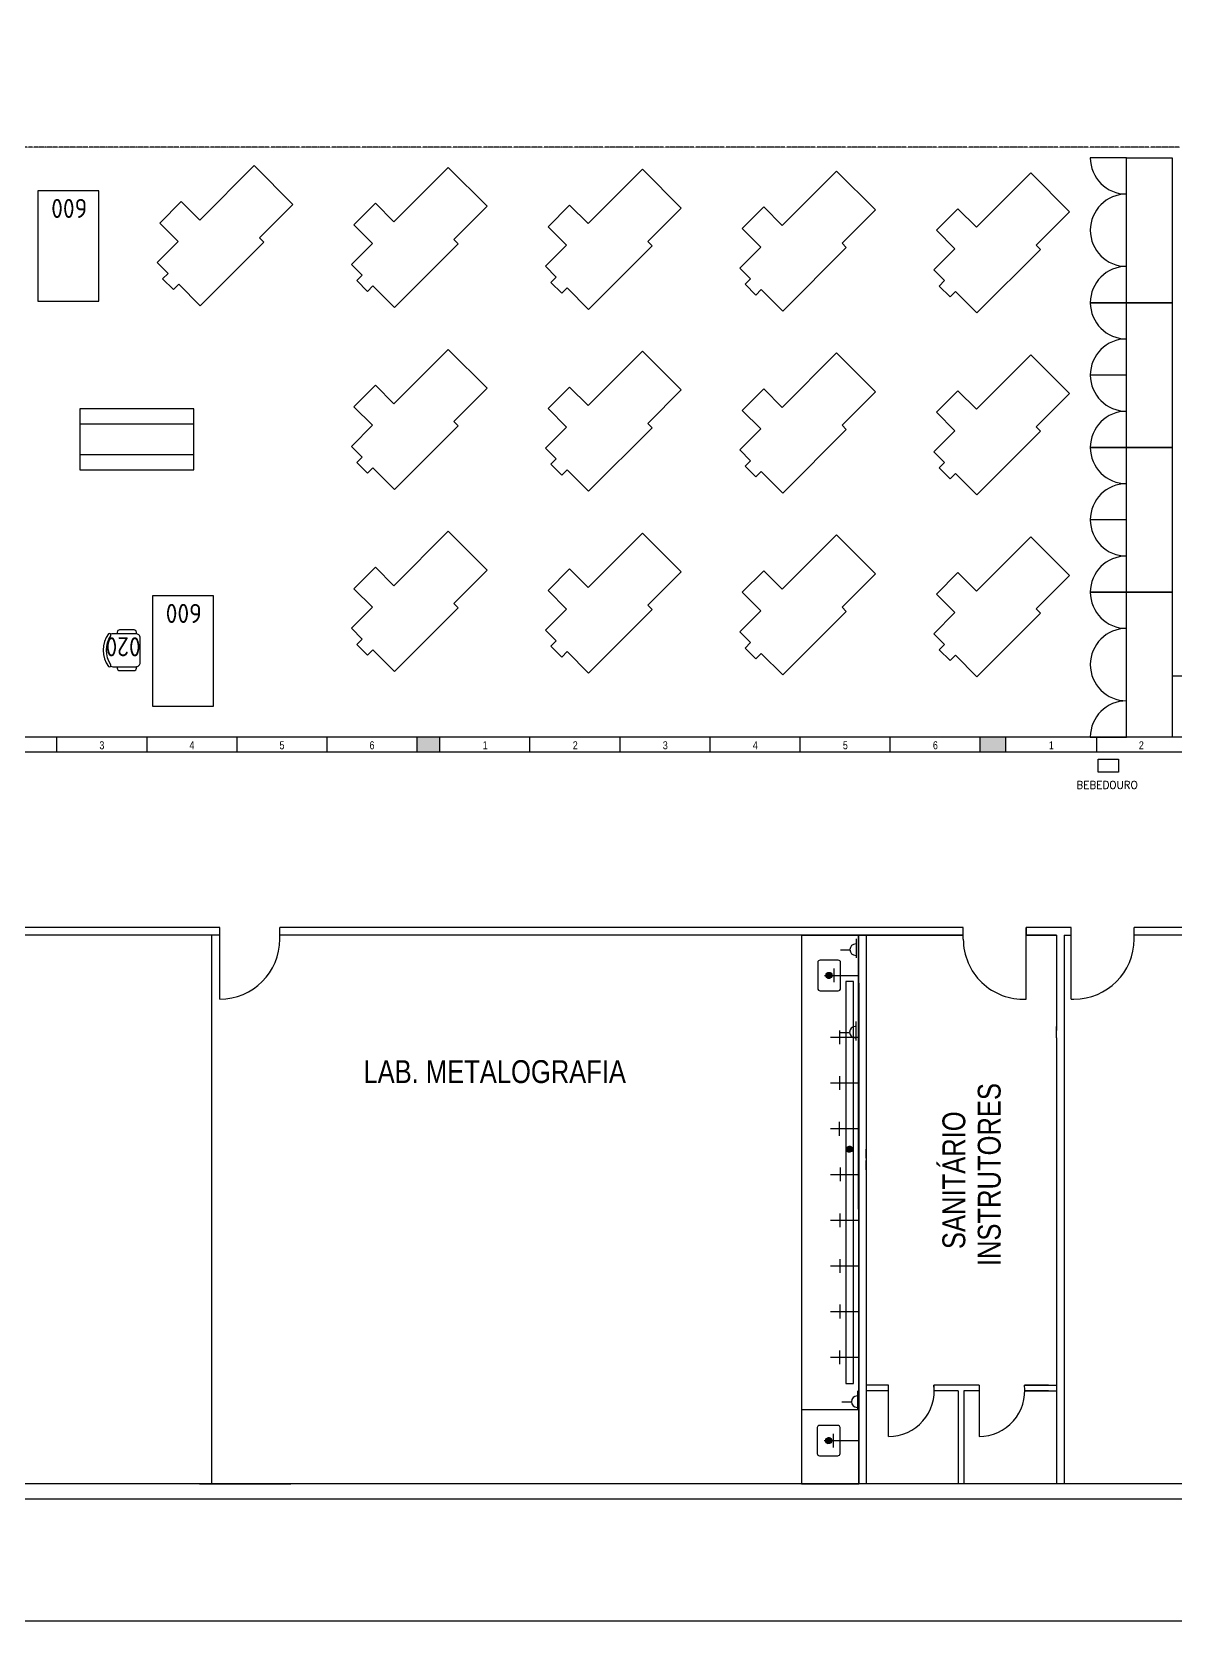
# Model space of a CAD drawing. Header units: millimetres. Extents: x 18768 to 1484868, y -11027 to 520152.
# Drawn here: x 716804 to 731816, y 136941 to 157799 of the extents above; entities that cross this region are included whole.
import ezdxf
from ezdxf.enums import TextEntityAlignment as Align

# ---------------------------------------------------------------- set-up
doc = ezdxf.new("R2010")
doc.units = ezdxf.units.MM
doc.linetypes.add('DIVIDE', pattern=[2.15, 1.5, -0.2, 0.05, -0.15, 0.05, -0.2])
for name, color, linetype in [('018', 4, 'Continuous'), ('8-TEXTO-DETALHES', 6, 'Continuous'), ('L025-CONTORNO', 7, 'Continuous'), ('L025-IMAGIN', 1, 'DIVIDE'), ('L025-IMPLANTAÇÃO', 1, 'Continuous'), ('L025-TEXTO', 7, 'Continuous'), ('L035-ARRANJO-ADQUIRIR', 102, 'Continuous'), ('L035-TEXTO', 40, 'Continuous'), ('PAREDES', 7, 'Continuous')]:
    doc.layers.add(name, color=color, linetype=linetype)
doc.layers.add('L035-DEMOLIÇÃO', color=40, linetype='Continuous', plot=False)
doc.styles.add('ISO-CP--25', font='isocp.shx', dxfattribs={"height": 250})
doc.styles.add('ROMANS', font='romans', dxfattribs={"width": 0.8, "height": 300})
doc.styles.get("Standard").update_dxf_attribs({"font": 'arial.ttf'})

# ---------------------------------------------------------------- blocks, each defined once
blk = doc.blocks.new('BL_SENAI_id9320210400')
at = {"layer": 'L035-ARRANJO-ADQUIRIR', "color": 0}
for points in [[(-690, 550, -0.290756), (-310, 550, 0.829608), (-284, 579, 0.333333), (-716, 579, 0.829608), (-690, 550)], [(-717, 464), (-737, 464, 0.414214), (-767, 434), (-767, 244, 0.414214), (-737, 214), (-717, 214)], [(-710, 550, 0.129448), (-717, 523), (-717, 219, 0.414214), (-663, 164), (-338, 164, 0.414214), (-284, 219), (-284, 525, 0.120944), (-290, 550)], [(-284, 214), (-264, 214, 0.414214), (-234, 244), (-234, 434, 0.414214), (-264, 464), (-284, 464)]]:
    blk.add_lwpolyline(points, format="xyb", dxfattribs=at)
at = {"layer": 'L025-TEXTO', "style": 'ISO-CP--25'}
blk.add_attdef('rmp_mt_codmaterial', (15, 15), '', height=40, dxfattribs=at)
at = {"layer": 'L025-TEXTO', "style": 'ISO-CP--25', "flags": 1}
for tag in ['rmp_mt_nomeunid', 'rmp_mt_potencia', 'rmp_mt_cod']:
    blk.add_attdef(tag, (15, 15), '', height=40, dxfattribs=at)
blk = doc.blocks.new('BL_SENAI_id9320220810')
at = {"layer": 'L025-CONTORNO', "color": 0}
blk.add_lwpolyline([(-688, 238), (112, 238), (112, 1688), (-688, 1688)], close=True, dxfattribs=at)
at = {"layer": 'L025-TEXTO', "style": 'ISO-CP--25'}
blk.add_attdef('rmp_mt_codmaterial', (15, 15), '', height=40, dxfattribs=at)
at = {"layer": 'L025-TEXTO', "style": 'ISO-CP--25', "flags": 1}
for tag in ['rmp_mt_nomeunid', 'rmp_mt_potencia', 'rmp_mt_cod']:
    blk.add_attdef(tag, (15, 15), '', height=40, dxfattribs=at)

msp = doc.modelspace()

# ---------------------------------------------------------------- hatches: boundary and pattern name
h = msp.add_hatch(color=1)
h.dxf.hatch_style = 1
h.paths.add_polyline_path([(729590.175, 148544.6), (729250.175, 148544.6), (729250.175, 148344.6), (729590.175, 148344.6)])
h.paths.add_polyline_path([(722158.175, 148544.6), (721858.175, 148544.6), (721858.175, 148344.6), (722158.175, 148344.6)])
h.paths.add_polyline_path([(714766.175, 148544.6), (714461.175, 148544.6), (714461.175, 148344.6), (714766.175, 148344.6)])
h.paths.add_polyline_path([(707369.175, 148544.6), (707069.175, 148544.6), (707069.175, 148344.6), (707369.175, 148344.6)])
h.paths.add_polyline_path([(699977.175, 148544.6), (699677.175, 148544.6), (699677.175, 148344.6), (699977.175, 148344.6)])
at = {"layer": 'L025-IMPLANTAÇÃO', "linetype": 'Continuous'}
h = msp.add_hatch(dxfattribs=at)
h.set_pattern_fill('ANSI31', color=256, scale=16, angle=630, style=0)
h.set_pattern_definition([(315, (650785.4592, 231118.3309), (1.414213562, 1.414213562), [])])
h.paths.add_polyline_path([(727312.036, 145415.366, 0.414213562), (727272.036, 145455.366, 0.414213562), (727232.036, 145415.366)])
h.paths.add_polyline_path([(727272.036, 145375.366, 0.414213562), (727312.036, 145415.366), (727232.036, 145415.366, 0.414213562)])
h = msp.add_hatch(dxfattribs=at)
h.set_pattern_fill('ANSI31', color=256, scale=16, angle=630, style=0)
h.set_pattern_definition([(315, (651052.5415, 228838.608), (1.414213562, 1.414213562), [])])
h.paths.add_polyline_path([(727579.118, 143135.643, 0.414213562), (727539.118, 143175.643, 0.414213562), (727499.118, 143135.643)])
h.paths.add_polyline_path([(727539.118, 143095.643, 0.414213562), (727579.118, 143135.643), (727499.118, 143135.643, 0.414213562)])
h = msp.add_hatch(dxfattribs=at)
h.set_pattern_fill('ANSI31', color=256, scale=16, angle=630, style=0)
h.set_pattern_definition([(315, (650778.046, 225014.151), (1.414213562, 1.414213562), [])])
h.paths.add_polyline_path([(727304.623, 139311.186, 0.414213562), (727264.623, 139351.186, 0.414213562), (727224.623, 139311.186)])
h.paths.add_polyline_path([(727264.623, 139271.186, 0.414213562), (727304.623, 139311.186), (727224.623, 139311.186, 0.414213562)])

# ---------------------------------------------------------------- linework, layer by layer
for p, q in [((718521.528, 154558.096), (718662.95, 154416.675)), ((721070.592, 154534.296), (721212.014, 154392.875)), ((723619.656, 154510.497), (723761.078, 154369.076)), ((726168.72, 154486.698), (726310.142, 154345.276)), ((728717.784, 154462.898), (728859.206, 154321.477)), ((718932.514, 152651.578), (717432.514, 152651.578)), ((717432.514, 152251.578), (718932.514, 152251.578)), ((721070.592, 152147.043), (721212.014, 152005.621)), ((723619.656, 152123.243), (723761.078, 151981.822)), ((726168.72, 152099.444), (726310.142, 151958.023)), ((728717.784, 152075.645), (728859.206, 151934.223)), ((721070.592, 149759.789), (721212.014, 149618.368)), ((723619.656, 149735.99), (723761.078, 149594.568)), ((726168.72, 149712.19), (726310.142, 149570.769)), ((728717.784, 149688.391), (728859.206, 149546.969)), ((720061.038, 145893.6), (720061.038, 146043.6))]:
    msp.add_line(p, q)
at = {"color": 2}
for p, q in [((731176.175, 153294.6), (730701.175, 153294.6)), ((731176.175, 151394.6), (730701.175, 151394.6))]:
    msp.add_line(p, q, dxfattribs=at)
at = {"color": 1}
for p, q in [((717130.175, 148544.6), (717130.175, 148344.6)), ((718312.175, 148544.6), (718312.175, 148344.6)), ((719494.175, 148544.6), (719494.175, 148344.6)), ((719494.175, 148544.6), (719494.175, 148344.6)), ((719494.175, 148544.6), (719494.175, 148344.6)), ((720676.175, 148544.6), (720676.175, 148344.6)), ((721858.175, 148544.6), (721858.175, 148344.6)), ((722158.175, 148544.6), (722158.175, 148344.6)), ((723340.175, 148544.6), (723340.175, 148344.6)), ((724522.175, 148544.6), (724522.175, 148344.6)), ((725704.175, 148544.6), (725704.175, 148344.6)), ((726886.175, 148544.6), (726886.175, 148344.6)), ((726886.175, 148544.6), (726886.175, 148344.6)), ((726886.175, 148544.6), (726886.175, 148344.6)), ((728068.175, 148544.6), (728068.175, 148344.6)), ((729250.175, 148544.6), (729250.175, 148344.6)), ((729590.175, 148344.6), (729590.175, 148544.6)), ((730787.175, 148344.6), (730787.175, 148544.6))]:
    msp.add_line(p, q, dxfattribs=at)
for points in [[(719794.321, 155095.497), (720232.727, 155533.903), (719723.61, 156043.02), (719009.649, 155329.059), (718766.506, 155572.202), (718483.663, 155289.36), (718726.806, 155046.216)], [(722343.385, 155071.698), (722781.791, 155510.104), (722272.674, 156019.221), (721558.713, 155305.26), (721315.569, 155548.403), (721032.727, 155265.56), (721275.87, 155022.417)], [(724892.448, 155047.898), (725330.855, 155486.304), (724821.738, 155995.421), (724107.777, 155281.46), (723864.633, 155524.604), (723581.791, 155241.761), (723824.934, 154998.618)], [(727441.512, 155024.099), (727879.919, 155462.505), (727370.802, 155971.622), (726656.841, 155257.661), (726413.697, 155500.804), (726130.855, 155217.961), (726373.998, 154974.818)], [(729990.576, 155000.299), (730428.983, 155438.706), (729919.866, 155947.822), (729205.905, 155233.861), (728962.761, 155477.005), (728679.919, 155194.162), (728923.062, 154951.019)], [(718726.806, 155046.216), (718450.818, 154770.228), (718592.239, 154628.807), (718521.528, 154558.096)], [(719794.321, 155095.497), (719850.889, 155038.929), (719016.503, 154204.543), (718733.66, 154487.385), (718662.95, 154416.675)], [(721275.87, 155022.417), (720999.882, 154746.429), (721141.303, 154605.007), (721070.592, 154534.296)], [(722343.385, 155071.698), (722399.953, 155015.129), (721565.567, 154180.743), (721282.724, 154463.586), (721212.014, 154392.875)], [(723824.934, 154998.618), (723548.946, 154722.629), (723690.367, 154581.208), (723619.656, 154510.497)], [(724892.448, 155047.898), (724949.017, 154991.33), (724114.631, 154156.944), (723831.788, 154439.786), (723761.078, 154369.076)], [(727441.512, 155024.099), (727498.081, 154967.53), (726663.695, 154133.144), (726380.852, 154415.987), (726310.142, 154345.276)], [(729990.576, 155000.299), (730047.145, 154943.731), (729212.759, 154109.345), (728929.916, 154392.188), (728859.206, 154321.477)], [(726373.998, 154974.818), (726098.01, 154698.83), (726239.431, 154557.408), (726168.72, 154486.698)], [(728923.062, 154951.019), (728647.074, 154675.03), (728788.495, 154533.609), (728717.784, 154462.898)], [(722343.385, 152684.444), (722781.791, 153122.85), (722272.674, 153631.967), (721558.713, 152918.006), (721315.569, 153161.149), (721032.727, 152878.307), (721275.87, 152635.163)], [(724892.448, 152660.644), (725330.855, 153099.051), (724821.738, 153608.168), (724107.777, 152894.207), (723864.633, 153137.35), (723581.791, 152854.507), (723824.934, 152611.364)], [(727441.512, 152636.845), (727879.919, 153075.251), (727370.802, 153584.368), (726656.841, 152870.407), (726413.697, 153113.55), (726130.855, 152830.708), (726373.998, 152587.564)], [(729990.576, 152613.046), (730428.983, 153051.452), (729919.866, 153560.569), (729205.905, 152846.608), (728962.761, 153089.751), (728679.919, 152806.908), (728923.062, 152563.765)], [(722343.385, 152684.444), (722399.953, 152627.875), (721565.567, 151793.489), (721282.724, 152076.332), (721212.014, 152005.621)], [(721275.87, 152635.163), (720999.882, 152359.175), (721141.303, 152217.753), (721070.592, 152147.043)], [(723824.934, 152611.364), (723548.946, 152335.375), (723690.367, 152193.954), (723619.656, 152123.243)], [(724892.448, 152660.644), (724949.017, 152604.076), (724114.631, 151769.69), (723831.788, 152052.533), (723761.078, 151981.822)], [(726373.998, 152587.564), (726098.01, 152311.576), (726239.431, 152170.155), (726168.72, 152099.444)], [(727441.512, 152636.845), (727498.081, 152580.277), (726663.695, 151745.891), (726380.852, 152028.733), (726310.142, 151958.023)], [(728923.062, 152563.765), (728647.074, 152287.777), (728788.495, 152146.355), (728717.784, 152075.645)], [(729990.576, 152613.046), (730047.145, 152556.477), (729212.759, 151722.091), (728929.916, 152004.934), (728859.206, 151934.223)], [(722343.385, 150297.19), (722781.791, 150735.596), (722272.674, 151244.713), (721558.713, 150530.752), (721315.569, 150773.896), (721032.727, 150491.053), (721275.87, 150247.91)], [(724892.448, 150273.391), (725330.855, 150711.797), (724821.738, 151220.914), (724107.777, 150506.953), (723864.633, 150750.096), (723581.791, 150467.253), (723824.934, 150224.11)], [(727441.512, 150249.591), (727879.919, 150687.998), (727370.802, 151197.114), (726656.841, 150483.153), (726413.697, 150726.297), (726130.855, 150443.454), (726373.998, 150200.311)], [(729990.576, 150225.792), (730428.983, 150664.198), (729919.866, 151173.315), (729205.905, 150459.354), (728962.761, 150702.497), (728679.919, 150419.655), (728923.062, 150176.511)], [(721275.87, 150247.91), (720999.882, 149971.921), (721141.303, 149830.5), (721070.592, 149759.789)], [(722343.385, 150297.19), (722399.953, 150240.622), (721565.567, 149406.236), (721282.724, 149689.078), (721212.014, 149618.368)], [(723824.934, 150224.11), (723548.946, 149948.122), (723690.367, 149806.7), (723619.656, 149735.99)], [(724892.448, 150273.391), (724949.017, 150216.822), (724114.631, 149382.436), (723831.788, 149665.279), (723761.078, 149594.568)], [(726373.998, 150200.311), (726098.01, 149924.322), (726239.431, 149782.901), (726168.72, 149712.19)], [(727441.512, 150249.591), (727498.081, 150193.023), (726663.695, 149358.637), (726380.852, 149641.48), (726310.142, 149570.769)], [(729990.576, 150225.792), (730047.145, 150169.223), (729212.759, 149334.837), (728929.916, 149617.68), (728859.206, 149546.969)], [(728923.062, 150176.511), (728647.074, 149900.523), (728788.495, 149759.101), (728717.784, 149688.391)]]:
    msp.add_lwpolyline(points)
at = {"color": 2}
for points in [[(731176.175, 156144.6), (730701.175, 156144.6, 0.414213562), (731176.175, 155669.6, 0.414213562), (730701.175, 155194.6, 0.414213562), (731176.175, 154719.6, 0.414213562), (730701.175, 154244.6), (731176.175, 154244.6)], [(731176.175, 154244.6), (730701.175, 154244.6, 0.414213562), (731176.175, 153769.6, 0.414213562), (730701.175, 153294.6, 0.414213562), (731176.175, 152819.6, 0.414213562), (730701.175, 152344.6), (731176.175, 152344.6)], [(731176.175, 152344.6), (730701.175, 152344.6, 0.414213562), (731176.175, 151869.6, 0.414213562), (730701.175, 151394.6, 0.414213562), (731176.175, 150919.6, 0.414213562), (730701.175, 150444.6), (731176.175, 150444.6)], [(731176.175, 150444.6), (730701.175, 150444.6, 0.414213562), (731176.175, 149969.6, 0.414213562), (730701.175, 149494.6, 0.414213562), (731176.175, 149019.6, 0.414213562), (730701.175, 148544.6), (731176.175, 148544.6)]]:
    msp.add_lwpolyline(points, format="xyb", dxfattribs=at)
for points in [[(731776.175, 156144.6), (731776.175, 154244.6), (731176.175, 154244.6), (731176.175, 156144.6)], [(731776.175, 154244.6), (731776.175, 152344.6), (731176.175, 152344.6), (731176.175, 154244.6)], [(717432.514, 152051.578), (718932.514, 152051.578), (718932.514, 152851.578), (717432.514, 152851.578)], [(731776.175, 152344.6), (731776.175, 150444.6), (731176.175, 150444.6), (731176.175, 152344.6)], [(731776.175, 150444.6), (731776.175, 148544.6), (731176.175, 148544.6), (731176.175, 150444.6)]]:
    msp.add_lwpolyline(points, close=True)
at = {"layer": '018'}
for p, q in [((727627.917, 145895.204), (727627.917, 145645.204)), ((727420.947, 145750.754), (727545.947, 145750.754)), ((727622.791, 144812.478), (727622.791, 144562.478)), ((727415.821, 144668.028), (727540.821, 144668.028)), ((727646.235, 139963.144), (727646.235, 139713.144)), ((727439.265, 139818.694), (727564.265, 139818.694))]:
    msp.add_line(p, q, dxfattribs=at)
for centre in [(727620.947, 145753.956), (727615.821, 144671.229), (727639.265, 139821.896)]:
    msp.add_arc(centre, 75, 90, 270, dxfattribs=at)
at = {"layer": 'DEFPOINTS'}
for p, q in [((730802.788, 148253.777), (731072.788, 148253.777)), ((729858.597, 146043.6), (729858.597, 145944.6)), ((730451.139, 146043.6), (729858.597, 146043.6)), ((731276.139, 145893.6), (731276.139, 146043.6)), ((729858.597, 145944.6), (730258.597, 145944.6)), ((730357.597, 145944.6), (730451.139, 145944.6)), ((730451.139, 145103.6), (730486.139, 145103.6)), ((727759.309, 144595.6), (727759.309, 144595.6)), ((727759.309, 144595.6), (727759.309, 144595.6)), ((727759.309, 144595.6), (727759.309, 144595.6)), ((727759.309, 144595.6), (727759.309, 144595.6)), ((727759.309, 144595.6), (727759.309, 143895.6)), ((730257.754, 144596.354), (730257.754, 144746.354)), ((727759.211, 143017.786), (727759.211, 143137.786)), ((727759.211, 142865.61), (727759.211, 142985.61)), ((728053.265, 140040.539), (727759.309, 140040.539)), ((728053.265, 139965.539), (727759.309, 139965.539)), ((729836.059, 140040.539), (730258.597, 140040.539)), ((729840.765, 139965.539), (730258.597, 139965.539)), ((719006.588, 138744.6), (720206.588, 138744.6)), ((719006.588, 138744.6), (720206.588, 138744.6))]:
    msp.add_line(p, q, dxfattribs=at)
at = {"layer": 'L025-IMAGIN'}
msp.add_line((731876.175, 156284.6), (697206.175, 156284.6), dxfattribs=at)
at = {"layer": 'L025-IMPLANTAÇÃO', "linetype": 'Continuous'}
for p, q in [((726908.29, 145944.6), (729033.597, 145944.6)), ((726910.309, 145944.6), (726910.309, 138744.6)), ((727212.722, 145415.769), (727667.722, 145415.769)), ((727332.722, 145505.769), (727332.722, 145325.769)), ((727288.073, 144605.117), (727648.073, 144605.117)), ((727408.073, 144692.71), (727408.073, 144512.71)), ((727288.073, 144005.117), (727648.073, 144005.117)), ((727408.073, 144092.71), (727408.073, 143912.71)), ((727288.073, 143405.117), (727648.073, 143405.117)), ((727404.893, 143492.71), (727404.893, 143312.71)), ((727417.614, 142895.15), (727417.614, 142715.15)), ((727288.073, 142805.117), (727648.073, 142805.117)), ((727414.434, 142291.339), (727414.434, 142111.339)), ((727288.073, 142205.117), (727648.073, 142205.117)), ((727411.254, 141692.71), (727411.254, 141512.71)), ((727288.073, 141605.117), (727648.073, 141605.117)), ((727288.073, 141005.117), (727648.073, 141005.117)), ((727414.434, 141095.785), (727414.434, 140915.785)), ((727288.073, 140405.117), (727648.073, 140405.117)), ((727408.073, 140492.71), (727408.073, 140312.71)), ((726910.309, 139720.643), (727660.309, 139720.643)), ((727325.309, 139401.59), (727325.309, 139221.59)), ((727205.309, 139311.59), (727660.309, 139311.59))]:
    msp.add_line(p, q, dxfattribs=at)
for points in [[(727122.722, 145585.769), (727122.722, 145245.769, 0.414213562), (727152.722, 145215.769), (727392.722, 145215.769, 0.414213562), (727422.722, 145245.769), (727422.722, 145585.769, 0.414213562), (727392.722, 145615.769), (727152.722, 145615.769, 0.414213562)], [(727115.309, 139481.59), (727115.309, 139141.59, 0.414213562), (727145.309, 139111.59), (727385.309, 139111.59, 0.414213562), (727415.309, 139141.59), (727415.309, 139481.59, 0.414213562), (727385.309, 139511.59), (727145.309, 139511.59, 0.414213562)]]:
    msp.add_lwpolyline(points, format="xyb", close=True, dxfattribs=at)
for points in [[(727492.268, 145335.643), (727492.268, 140060.643), (727592.268, 140060.643), (727592.268, 145335.643)], [(727660.309, 138744.6), (726910.309, 138744.6), (726910.309, 138744.6), (727660.309, 138744.6)]]:
    msp.add_lwpolyline(points, close=True, dxfattribs=at)
for centre in [(727272.036, 145415.366), (727539.118, 143135.643), (727264.623, 139311.186)]:
    msp.add_circle(centre, 40, dxfattribs=at)
at = {"layer": 'L035-DEMOLIÇÃO', "linetype": 'ByBlock', "lineweight": -2}
msp.add_lwpolyline([(752992.582, 136941.079), (661094.301, 136941.079), (661094.301, 174469.673), (752992.582, 174469.673)], close=True, dxfattribs=at)
at = {"layer": 'PAREDES'}
for p, q in [((731776.175, 149344.6), (731776.175, 148544.6)), ((734626.175, 149344.6), (731776.175, 149344.6)), ((732506.175, 148544.6), (697016.175, 148544.6)), ((732526.175, 148544.6), (697036.175, 148544.6)), ((732506.175, 148344.6), (697016.175, 148344.6)), ((732506.175, 148344.6), (697016.175, 148344.6)), ((732506.175, 148344.6), (697016.175, 148344.6)), ((732526.175, 148344.6), (697206.175, 148344.6)), ((730802.788, 148083.777), (730802.788, 148253.777)), ((731072.788, 148253.777), (731072.788, 148083.777)), ((731072.788, 148083.777), (730802.788, 148083.777)), ((719271.038, 146043.6), (712561.038, 146043.6)), ((719271.038, 145103.6), (719271.038, 146043.6)), ((729033.597, 146043.6), (720061.038, 146043.6)), ((729033.597, 145893.6), (729033.597, 146043.6)), ((729858.597, 145104.375), (729858.597, 146043.6)), ((730307.886, 146043.6), (729858.597, 146043.6)), ((730307.886, 146043.6), (729858.597, 146043.6)), ((730451.139, 145103.6), (730451.139, 146043.6)), ((737602.154, 146043.6), (731276.139, 146043.6)), ((719271.038, 145944.6), (712561.038, 145944.6)), ((719165.046, 145944.6), (719165.046, 138754.753)), ((729033.597, 145944.6), (720061.038, 145944.6)), ((727658.29, 145944.6), (727660.309, 144694.6)), ((727660.309, 138744.6), (727658.29, 145944.6)), ((727759.309, 145944.6), (727759.309, 138744.6)), ((730258.597, 145944.6), (729858.597, 145944.6)), ((730258.597, 145944.6), (729858.597, 145944.6)), ((730258.597, 145944.6), (730258.597, 144694.6)), ((730357.597, 145944.6), (730357.597, 138744.6)), ((737602.154, 145944.6), (731276.139, 145944.6)), ((727660.309, 144694.6), (727660.309, 138744.6)), ((730258.597, 144595.6), (730258.597, 138744.6)), ((728053.265, 140040.539), (727853.265, 140040.539)), ((728053.265, 139965.539), (727853.265, 139965.539)), ((728053.265, 139365.539), (728053.265, 140040.539)), ((729240.765, 140040.539), (728648.559, 140040.539)), ((728653.265, 139965.539), (728653.265, 140040.539)), ((728965.765, 139965.539), (728653.265, 139965.539)), ((728965.765, 139965.539), (728965.765, 138744.6)), ((729040.765, 139965.539), (729040.765, 138744.6)), ((729240.765, 139965.539), (729040.765, 139965.539)), ((729240.765, 140040.539), (729240.765, 139365.539)), ((730153.265, 140040.539), (729836.059, 140040.539)), ((730153.265, 139965.539), (729840.765, 139965.539)), ((720198.939, 138744.6), (697265.175, 138744.6)), ((737156.175, 138744.6), (720206.588, 138744.6)), ((720198.939, 138544.6), (697091.175, 138544.6)), ((737156.175, 138544.6), (720198.939, 138544.6))]:
    msp.add_line(p, q, dxfattribs=at)
for centre, radius, start, end in [((719271.038, 145893.6), 790, 270, 0), ((729823.597, 145893.6), 790, 180, 272.5392518), ((730486.139, 145893.6), 790, 270, 0), ((728053.265, 139965.539), 600, 270, 7.1807558), ((729240.765, 139965.539), 600, 270, 7.1807558)]:
    msp.add_arc(centre, radius, start, end, dxfattribs=at)

# ---------------------------------------------------------------- block references
at = {"layer": 'L035-ARRANJO-ADQUIRIR'}
ref = msp.add_blockref('BL_SENAI_id9320220810', (716996.267, 155951.308), dxfattribs=dict(at, rotation=180))
ref.add_attrib('rmp_mt_codmaterial', '009', dxfattribs={"layer": 'L025-TEXTO', "height": 250, "style": 'ISO-CP--25'}).set_placement((717295.222, 155356.131), align=Align.CENTER)
ref = msp.add_blockref('BL_SENAI_id9320220810', (718499.727, 150636.445), dxfattribs=dict(at, rotation=180))
ref.add_attrib('rmp_mt_codmaterial', '009', dxfattribs={"layer": 'L025-TEXTO', "height": 250, "style": 'ISO-CP--25'}).set_placement((718798.683, 150041.268), align=Align.CENTER)
ref = msp.add_blockref('BL_SENAI_id9320210400', (718390.824, 150183.926), dxfattribs=dict(at, rotation=90))
ref.add_attrib('rmp_mt_codmaterial', '020', dxfattribs={"layer": 'L025-TEXTO', "height": 250, "rotation": 180, "style": 'ISO-CP--25'}).set_placement((718003.261, 149728.496), align=Align.MIDDLE)

# ---------------------------------------------------------------- texts
at = {"layer": '8-TEXTO-DETALHES', "style": 'ROMANS'}
msp.add_text('BEBEDOURO', height=100, dxfattribs=at).set_placement((730518.512, 147866.125))
at = {"layer": 'L035-TEXTO', "width": 0.8}
for s, height, p in [('3', 105, (717691.702, 148383.884)), ('4', 105, (718873.702, 148383.884)), ('5', 105, (720055.702, 148383.884)), ('6', 105, (721237.702, 148383.884)), ('1', 105, (722724.702, 148383.884)), ('2', 105, (723906.702, 148383.884)), ('3', 105, (725088.702, 148383.884)), ('4', 105, (726270.702, 148383.884)), ('5', 105, (727452.702, 148383.884)), ('6', 105, (728634.702, 148383.884)), ('1', 105, (730156.702, 148383.884)), ('2', 105, (731338.702, 148383.884)), ('LAB. METALOGRAFIA', 300, (721158.308, 144003.641))]:
    msp.add_text(s, height=height, dxfattribs=at).set_placement(p)
for s, p in [('INSTRUTORES', (729523.976, 141600.863)), ('SANITÁRIO', (729059.73, 141825.103))]:
    msp.add_text(s, height=300, rotation=90, dxfattribs=at).set_placement(p)

doc.saveas('drawing.dxf')
